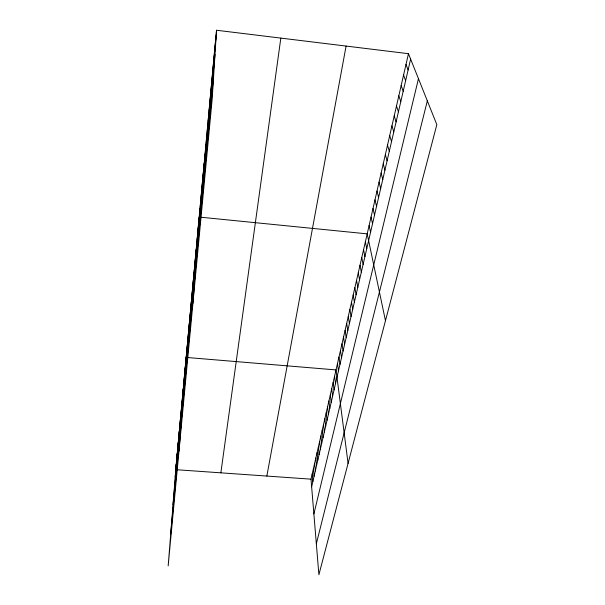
<?xml version="1.0" encoding="UTF-8"?>
<svg xmlns="http://www.w3.org/2000/svg" width="605" height="605" viewBox="0 0 605 605"><rect width="100%" height="100%" fill="white"/><g stroke="black" fill="none" stroke-linecap="round" stroke-linejoin="round"><path stroke-width="0.91" d="M408.466 53.686L311.008 479.16L318.895 574.75L436.833 124.653L408.466 53.686L216.522 30.25L212.181 99.054L168.167 565.872L176.244 464.322M214.109 57.914L214.457 52.484M215.146 46.782L215.486 41.45M212.09 79.663L212.461 74.037M213.089 68.872L213.452 63.343M209.171 111.07L209.572 105.179M210.132 100.763L210.517 94.955M211.1 90.296L211.485 84.579M205.481 150.819L205.912 144.618M206.381 141.101L206.804 134.975M207.296 131.24L207.712 125.19M208.226 121.227L208.634 115.26M201.994 188.321L202.456 181.855M202.849 179.141L203.303 172.743M203.711 169.839L204.157 163.501M204.588 160.393L205.027 154.124M197.17 240.261L197.661 233.47M197.926 232.063L198.417 225.325M192.912 303.423L199.189 217.066M199.506 215.085L199.99 208.445M200.323 206.282L200.799 199.703M201.155 197.366L201.624 190.84M192.103 294.764L192.632 287.685M192.798 287.277L193.328 280.228M193.502 279.691L194.023 272.681M194.22 272.008L194.734 265.043M194.939 264.226L195.453 257.299M195.672 256.338L196.179 249.457M196.413 248.352L196.92 241.516M186.211 358.168L186.771 350.817M186.839 351.46L188.019 337.371M188.102 337.802L188.654 330.527M188.752 330.844L189.297 323.607M189.403 323.811L189.947 316.596M190.068 316.68L190.605 309.503M190.734 309.465L191.278 302.318M191.414 302.16L191.951 295.043M178.21 444.327L179.33 431.025M179.277 432.84L180.403 419.439M180.366 421.095L180.956 413.548M180.918 415.121L182.067 401.569M182.052 402.968L183.202 389.31M183.202 390.543L183.784 383.078M183.791 384.213L184.366 376.779M184.389 377.815L185.554 363.945M178.989 451.148L186.159 357.419L336.032 369.92L348.079 463.385M176.138 466.561L177.25 453.463M177.167 455.565L178.278 442.368M216.522 30.25L175.745 469.669L311.008 479.16M175.14 477.33L216.197 35.476M172.992 504.623L214.994 54.435M170.625 534.661L213.641 75.95M220.863 472.83L280.833 38.1M266.85 476.059L346.09 46.071M311.643 486.783L410.629 59.093M313.882 513.932L418.463 78.695M316.339 543.774L427.334 100.884M200.898 217.233L367.197 233.863L385.461 320.71M406 64.463L408.11 69.968M403.573 75.073L405.637 80.669M401.175 85.524L403.195 91.211M398.816 95.824L400.79 101.602M396.494 105.973L398.423 111.834M394.203 115.971L396.094 121.915M391.942 125.832L393.795 131.845M389.718 135.543L391.526 141.63M387.525 145.117L389.295 151.28M385.362 154.555L387.094 160.786M383.23 163.864L384.924 170.164M381.127 173.045L382.784 179.405M379.055 182.09L380.674 188.518M377.013 191.014L378.594 197.502M374.994 199.824L376.544 206.358M373.005 208.506L374.525 215.1M371.046 217.066L372.529 223.721M369.111 225.521L370.562 232.222M365.367 241.849L366.759 248.647M363.56 249.736L364.921 256.573M361.775 257.526L363.113 264.4M360.02 265.209L361.321 272.129M358.281 272.802L359.551 279.767M356.564 280.304L357.812 287.299M354.863 287.708L356.088 294.741M353.191 295.021L354.386 302.092M351.535 302.243L352.707 309.344M349.902 309.382L351.051 316.513M348.283 316.43L349.41 323.599M346.688 323.395L347.792 330.595M345.115 330.285L346.189 337.507M343.557 337.083L344.608 344.336M342.014 343.806L343.05 351.082M340.494 350.446L341.507 357.752M338.989 357.018L339.98 364.339M337.499 363.507L338.475 370.85M334.58 376.257L335.51 383.653M333.143 382.526L334.058 389.938M331.721 388.728L332.614 396.154M330.322 394.861L331.192 402.302M328.931 400.918L329.785 408.383M327.562 406.908L328.394 414.387M326.201 412.837L327.018 420.331M324.862 418.698L325.664 426.207M323.531 424.498L324.318 432.015M322.215 430.231L322.987 437.763M320.922 435.902L321.671 443.45M319.637 441.514L320.37 449.076M318.366 447.065L319.077 454.635M317.103 452.555L317.806 460.14M315.863 457.985L316.544 465.578M314.63 463.362L315.303 470.962M313.413 468.686L314.071 476.294M312.203 473.949L312.846 481.565"/></g></svg>
